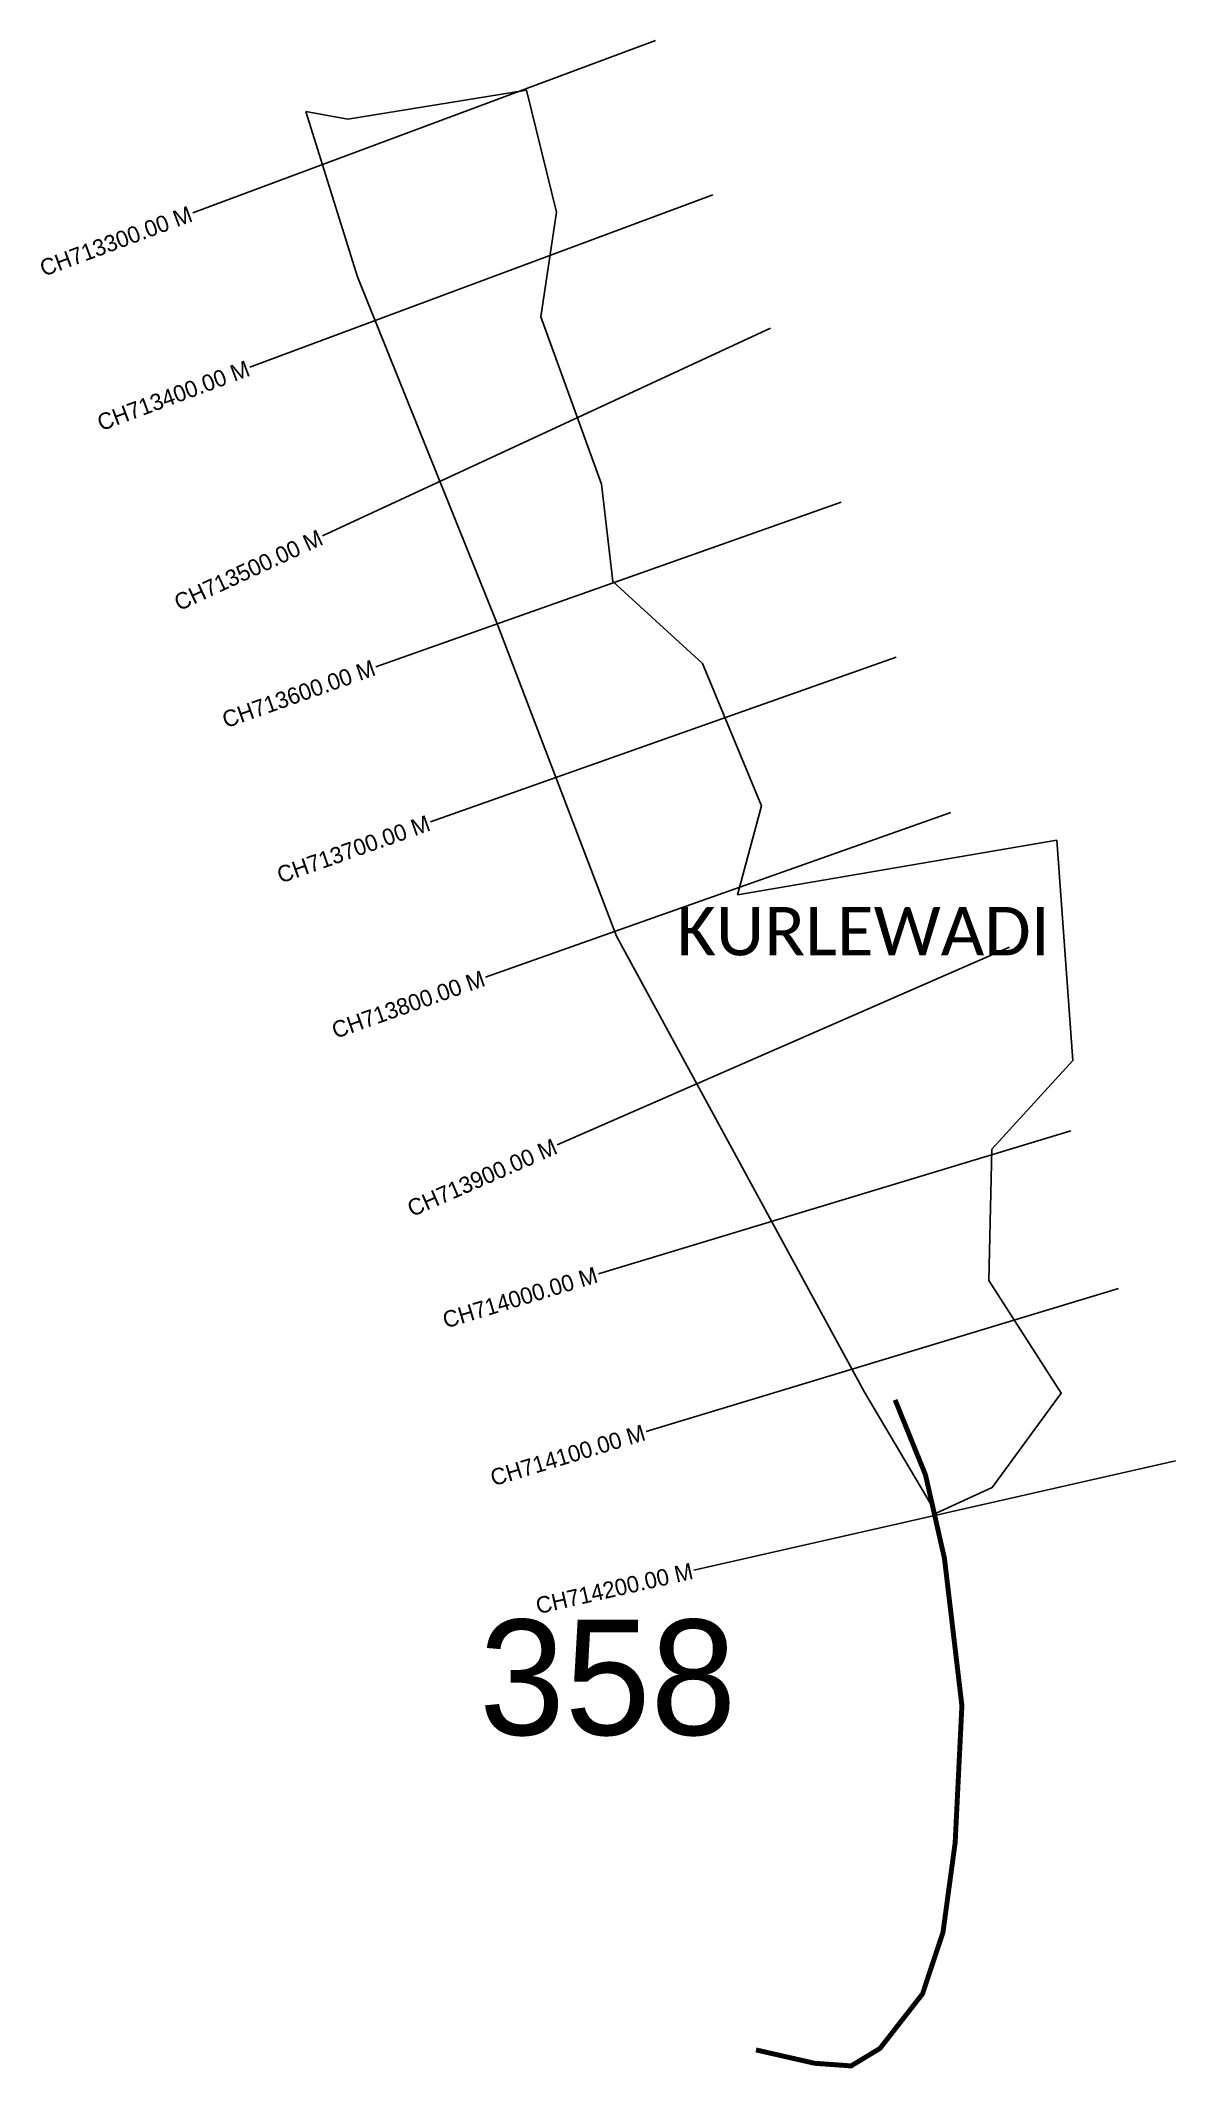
# Model space of a CAD drawing. Header units: metres. Extents: x 353758 to 354448, y 1749196 to 1750427.
import ezdxf
from ezdxf.enums import TextEntityAlignment as Align

# ---------------------------------------------------------------- set-up
doc = ezdxf.new("R2010")
doc.units = ezdxf.units.M
for name, color, linetype in [('CS', 134, 'Continuous'), ('CSMark', 6, 'Continuous'), ('NATURALLY PROTECTED', 3, 'Continuous'), ('VILLAGE NAME', 250, 'Continuous')]:
    doc.layers.add(name, color=color, linetype=linetype)

msp = doc.modelspace()

# ---------------------------------------------------------------- linework, layer by layer
at = {"color": 6}
for points in [[(353945.2, 1750379.7), (354053.8, 1750397.3), (354071.9, 1750323.2), (354062.5, 1750259.6), (354099.4, 1750158), (354106.1, 1750098.8), (354160.6, 1750049), (354196.5, 1749962.5), (354182, 1749908.6), (354375.9, 1749941.7), (354385.8, 1749807.9), (354336.5, 1749754.1), (354334.7, 1749674.3), (354378.7, 1749605.9), (354336.7, 1749548.5), (354302.7, 1749533), (354259.2, 1749606.4), (354108.4, 1749883.5), (354035.8, 1750073.7), (353951, 1750283.8), (353919.7, 1750384.3)], [(353919.7, 1750384.3), (353945.2, 1750379.7)]]:
    msp.add_lwpolyline(points, dxfattribs=at)
at = {"layer": 'CS'}
for p, q in [((354132.1, 1750427.4), (353850.9, 1750322.8)), ((354166.9, 1750333.6), (353885.7, 1750229.1)), ((354202, 1750252.6), (353929.8, 1750126.6)), ((354245, 1750147.1), (353962.2, 1750047.1)), ((354278.3, 1750052.8), (353995.5, 1749952.9)), ((354311.6, 1749958.5), (354028.8, 1749858.6)), ((354347.3, 1749876.7), (354072.3, 1749756.7)), ((354384.5, 1749765.3), (354097.4, 1749678.3)), ((354413.5, 1749669.5), (354126.4, 1749582.6)), ((354448.1, 1749564.8), (354155.5, 1749498.3))]:
    msp.add_line(p, q, dxfattribs=at)
at = {"layer": 'NATURALLY PROTECTED', "const_width": 3, "flags": 128}
msp.add_lwpolyline([(354277.7, 1749601.8), (354296.2, 1749556.2), (354307.7, 1749505.5), (354318.3, 1749416.1), (354314.2, 1749332.8), (354306.8, 1749278.4), (354294.4, 1749241.1), (354268.5, 1749207.9), (354251, 1749197.3), (354228.8, 1749198.9), (354205.5, 1749204.2), (354193.2, 1749207)], dxfattribs=at)

# ---------------------------------------------------------------- texts
at = {"insert": (354025, 1749468.3), "char_height": 70, "attachment_point": 1}
msp.add_mtext_dynamic_manual_height_columns('358', width=95.172, gutter_width=1, heights=[0], dxfattribs=at)
at = {"layer": 'CSMark'}
for s, rotation, p in [('CH713300.00 M', 20.3933, (353849.9, 1750322.5)), ('CH713400.00 M', 20.3933, (353884.8, 1750228.7)), ('CH713500.00 M', 24.8485, (353928.9, 1750126.2)), ('CH713600.00 M', 19.4517, (353961.2, 1750046.8)), ('CH713700.00 M', 19.4517, (353994.5, 1749952.5)), ('CH713800.00 M', 19.4517, (354027.8, 1749858.2)), ('CH713900.00 M', 23.5682, (354071.4, 1749756.3)), ('CH714000.00 M', 16.8389, (354096.4, 1749678.1)), ('CH714100.00 M', 16.8389, (354125.4, 1749582.3)), ('CH714200.00 M', 12.8096, (354154.6, 1749498.1))]:
    msp.add_text(s, height=10, rotation=rotation, dxfattribs=at).set_placement(p, align=Align.MIDDLE_RIGHT)
at = {"layer": 'VILLAGE NAME', "insert": (354145, 1749901.2), "char_height": 29.391, "attachment_point": 1, "rotation": 359.9793}
msp.add_mtext_dynamic_manual_height_columns('{\\fCalibri|b0|i0|c0|p34;KURLEWADI}', width=290.022, gutter_width=147, heights=[0], dxfattribs=at)

doc.saveas('drawing.dxf')
